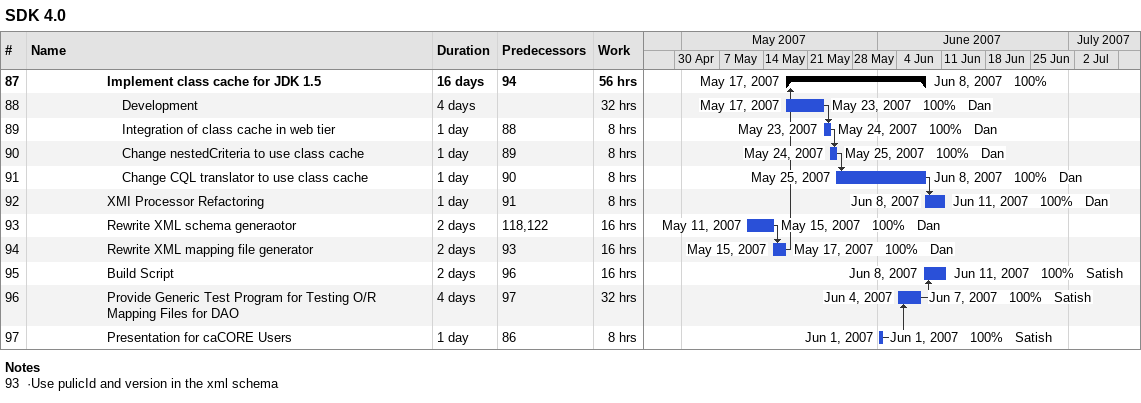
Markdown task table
SDK 4.0

| ID | Level | Task | Duration | Start | Finish | Predecessors | Resources | % complete | Work (h) |
|---|---|---|---|---|---|---|---|---|---|
| 87 | 6 | **Implement class cache for JDK 1.5** | 16d | 2007-05-17 | 2007-06-08 | 94 |  | 100 | 56 |
| 88 | 7 | Development | 4d | 2007-05-17 | 2007-05-23 |  | Dan | 100 | 32 |
| 89 | 7 | Integration of class cache in web tier | 1d | 2007-05-23 | 2007-05-24 | 88 | Dan | 100 | 8 |
| 90 | 7 | Change nestedCriteria to use class cache | 1d | 2007-05-24 | 2007-05-25 | 89 | Dan | 100 | 8 |
| 91 | 7 | Change CQL translator to use class cache | 1d | 2007-05-25 | 2007-06-08 | 90 | Dan | 100 | 8 |
| 92 | 6 | XMI Processor Refactoring | 1d | 2007-06-08 | 2007-06-11 | 91 | Dan | 100 | 8 |
| 93 | 6 | Rewrite XML schema generaotor | 2d | 2007-05-11 | 2007-05-15 | 118, 122 | Dan | 100 | 16 |
| 94 | 6 | Rewrite XML mapping file generator | 2d | 2007-05-15 | 2007-05-17 | 93 | Dan | 100 | 16 |
| 95 | 6 | Build Script | 2d | 2007-06-08 | 2007-06-11 | 96 | Satish | 100 | 16 |
| 96 | 6 | Provide Generic Test Program for Testing O/R Mapping Files for DAO | 4d | 2007-06-04 | 2007-06-07 | 97 | Satish | 100 | 32 |
| 97 | 6 | Presentation for caCORE Users | 1d | 2007-06-01 | 2007-06-01 | 86 | Satish | 100 | 8 |

Notes
- 93: ·Use pulicId and version in the xml schema
